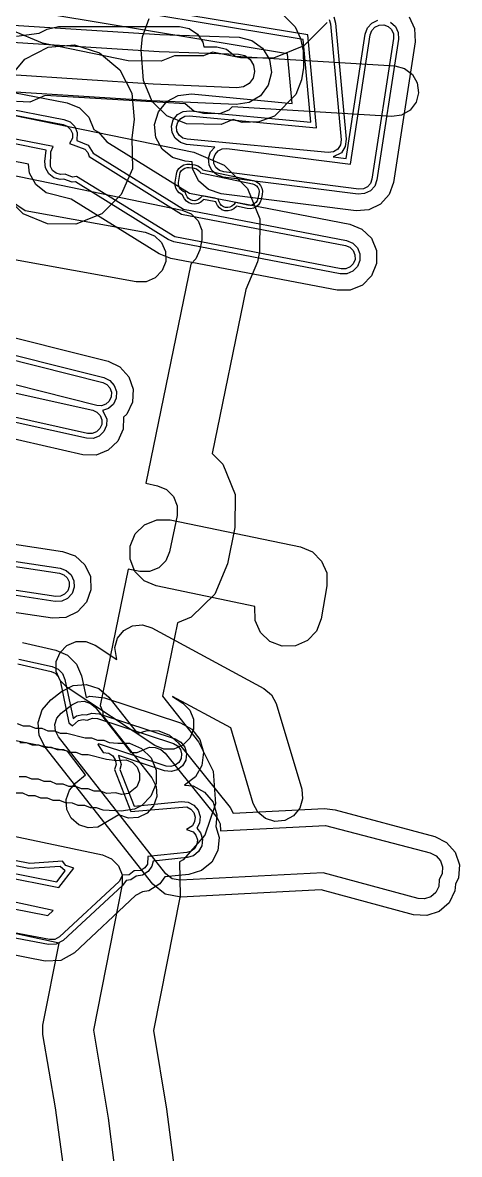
# Model space of a CAD drawing. Header units: metres. Extents: x 3158 to 3711, y 9867 to 11440.
# Drawn here: x 3379.5 to 3405.4, y 10653.8 to 10720.9 of the extents above; entities that cross this region are included whole.
import ezdxf

# ---------------------------------------------------------------- set-up
doc = ezdxf.new("R2010")
doc.units = ezdxf.units.M
doc.layers.add('AI_GREENING_EXCLUSIONS', color=1, linetype='Continuous')

msp = doc.modelspace()

# ---------------------------------------------------------------- linework, layer by layer
at = {"layer": 'AI_GREENING_EXCLUSIONS'}
for points in [[(3397.69, 10721.066), (3397.767, 10720.804), (3398.396, 10713.926), (3398.357, 10713.624), (3398.193, 10713.367), (3397.936, 10713.203), (3397.633, 10713.165), (3389.26, 10713.952), (3388.998, 10714.03), (3388.786, 10714.202), (3388.656, 10714.442), (3388.628, 10714.714), (3388.706, 10714.976), (3388.879, 10715.188), (3389.119, 10715.318), (3389.391, 10715.346), (3396.925, 10714.638), (3396.422, 10720.138), (3381.576, 10722.599)], [(3397.573, 10720.874), (3396.186, 10719.503), (3394.379, 10718.767), (3392.428, 10718.778), (3390.766, 10719.119), (3390.234, 10718.902), (3388.508, 10718.912), (3387.716, 10718.59), (3385.765, 10718.602), (3381.631, 10719.452), (3380.687, 10719.646), (3378.89, 10720.404), (3377.519, 10721.792)], [(3401.328, 10720.895), (3401.616, 10720.632), (3401.781, 10720.278), (3401.798, 10719.888), (3400.518, 10711.545), (3400.389, 10711.184), (3400.132, 10710.899), (3399.787, 10710.731), (3399.405, 10710.705), (3391.398, 10711.718), (3391.028, 10711.841), (3390.733, 10712.097), (3390.559, 10712.446), (3390.531, 10712.835), (3390.655, 10713.205), (3390.907, 10713.496), (3389.232, 10713.653), (3388.858, 10713.765), (3388.555, 10714.011), (3388.37, 10714.354), (3388.33, 10714.742), (3388.441, 10715.116), (3388.687, 10715.419), (3389.031, 10715.604), (3389.419, 10715.644), (3396.593, 10714.97), (3396.144, 10719.88), (3381.526, 10722.303)], [(3394.367, 10721.936), (3395.677, 10720.631), (3395.977, 10719.921), (3396.132, 10719.202), (3396.158, 10718.214), (3396.041, 10717.487), (3395.702, 10716.612), (3394.443, 10715.333), (3393.512, 10714.983), (3392.518, 10714.956), (3391.989, 10715.124), (3391.27, 10714.841), (3389.227, 10714.876), (3388.062, 10715.346), (3387.185, 10716.201), (3386.67, 10717.433), (3386.541, 10719.251), (3386.622, 10720.027), (3387.01, 10721.125)], [(3402.422, 10721.223), (3402.752, 10720.516), (3402.787, 10719.737), (3401.507, 10711.394), (3401.247, 10710.672), (3400.735, 10710.1), (3400.045, 10709.764), (3399.279, 10709.713), (3391.272, 10710.726), (3390.532, 10710.973), (3389.943, 10711.484), (3389.594, 10712.182), (3389.563, 10712.617), (3389.138, 10712.657), (3388.39, 10712.881), (3387.785, 10713.373), (3387.414, 10714.059), (3387.334, 10714.836), (3387.557, 10715.583), (3388.049, 10716.189), (3388.736, 10716.56), (3389.512, 10716.64), (3395.488, 10716.079), (3395.219, 10719.02), (3381.363, 10721.317)], [(3397.955, 10721.205), (3398.066, 10720.831), (3398.695, 10713.953), (3398.639, 10713.521), (3398.405, 10713.154), (3397.929, 10712.907), (3398.689, 10712.811), (3399.822, 10720.192), (3399.955, 10720.558), (3400.218, 10720.846), (3400.572, 10721.011)], [(3379.148, 10720.064), (3380.492, 10720.237), (3380.968, 10720.475), (3381.639, 10720.633), (3388.811, 10720.633), (3389.385, 10720.519), (3389.872, 10720.194), (3390.197, 10719.707), (3390.251, 10719.435), (3391.02, 10719.43), (3391.59, 10719.298), (3392.116, 10718.879), (3401.583, 10718.304), (3402.149, 10718.156), (3402.616, 10717.802), (3402.911, 10717.296), (3402.99, 10716.716), (3402.841, 10716.15), (3402.487, 10715.684), (3401.982, 10715.389), (3401.402, 10715.31), (3391.936, 10715.884), (3391.729, 10715.683), (3391.185, 10715.467), (3390.223, 10715.481), (3389.657, 10715.63), (3389.15, 10716.053), (3380.852, 10716.557), (3379.936, 10716.163), (3379.148, 10716.202)], [(3378.667, 10717.543), (3379.64, 10718.698), (3381.026, 10719.417), (3382.581, 10719.55), (3384.068, 10719.078), (3385.262, 10718.073), (3385.981, 10716.687), (3386.114, 10715.132), (3385.991, 10714.031), (3386.013, 10712.201), (3385.355, 10710.677), (3384.195, 10709.543), (3382.654, 10708.919), (3380.973, 10708.939), (3379.529, 10709.543), (3378.369, 10710.677)], [(3378.978, 10716.724), (3382.148, 10716.116), (3382.871, 10715.822), (3383.426, 10715.274), (3383.73, 10714.533), (3384.013, 10714.384), (3384.495, 10713.807), (3389.406, 10710.753), (3398.906, 10708.929), (3399.629, 10708.635), (3400.184, 10708.087), (3400.488, 10707.368), (3400.493, 10706.588), (3400.199, 10705.865), (3399.651, 10705.309), (3398.932, 10705.006), (3398.152, 10705.001), (3388.288, 10706.895), (3387.609, 10707.161), (3382.383, 10710.411), (3380.898, 10710.782), (3380.288, 10711.268), (3379.911, 10711.952), (3379.851, 10712.484), (3377.527, 10712.93)], [(3370.061, 10716.24), (3379.65, 10709.736), (3386.779, 10708.452), (3387.324, 10708.238), (3387.745, 10707.832), (3387.979, 10707.296), (3387.99, 10706.71), (3387.776, 10706.166), (3387.37, 10705.744), (3386.833, 10705.511), (3386.248, 10705.5), (3378.806, 10706.84)], [(3378.071, 10715.88), (3381.959, 10715.134), (3382.321, 10714.987), (3382.598, 10714.713), (3382.75, 10714.353), (3382.719, 10713.881), (3383.386, 10713.606), (3383.691, 10713.13), (3389.036, 10709.806), (3398.718, 10707.947), (3399.079, 10707.8), (3399.357, 10707.526), (3399.508, 10707.166), (3399.511, 10706.776), (3399.364, 10706.415), (3399.09, 10706.137), (3398.731, 10705.985), (3398.34, 10705.983), (3388.476, 10707.877), (3388.137, 10708.01), (3382.635, 10711.432), (3382.452, 10711.403), (3381.949, 10711.586), (3381.733, 10711.562), (3381.358, 10711.67), (3381.053, 10711.913), (3380.864, 10712.255), (3380.821, 10712.643), (3380.894, 10713.302), (3376.767, 10714.142)], [(3377.798, 10715.627), (3381.903, 10714.839), (3382.156, 10714.736), (3382.35, 10714.544), (3382.456, 10714.293), (3382.458, 10714.02), (3382.285, 10713.695), (3383.197, 10713.372), (3383.373, 10713.163), (3383.446, 10712.929), (3388.924, 10709.522), (3398.661, 10707.652), (3398.914, 10707.549), (3399.108, 10707.357), (3399.215, 10707.106), (3399.216, 10706.833), (3399.114, 10706.58), (3398.922, 10706.385), (3398.67, 10706.279), (3398.397, 10706.277), (3388.533, 10708.171), (3382.706, 10711.741), (3382.465, 10711.703), (3382.03, 10711.891), (3381.758, 10711.861), (3381.495, 10711.936), (3381.282, 10712.107), (3381.15, 10712.346), (3381.171, 10713.204), (3381.315, 10713.526), (3377.031, 10714.349)], [(3378.157, 10715.546), (3389.665, 10713.185), (3391.462, 10712.427), (3392.834, 10711.04), (3393.569, 10709.233), (3393.557, 10707.282), (3393.437, 10706.694), (3392.74, 10705.041), (3390.748, 10695.33), (3391.369, 10694.7), (3392.105, 10692.893), (3392.093, 10690.943), (3391.651, 10688.787), (3390.894, 10686.99), (3389.506, 10685.618), (3388.687, 10685.285), (3387.795, 10680.937), (3389.934, 10678.239), (3390.801, 10676.492), (3390.934, 10674.546), (3390.312, 10672.697), (3389.029, 10671.227), (3388.805, 10671.115), (3388.84, 10669.095), (3387.268, 10661.115), (3388.036, 10656.459), (3388.619, 10652.067)], [(3377.454, 10712.117), (3388.961, 10709.756), (3389.5, 10709.529), (3389.912, 10709.113), (3390.132, 10708.571), (3390.129, 10707.985), (3390.008, 10707.398), (3389.781, 10706.858), (3389.479, 10706.56), (3386.811, 10693.558), (3387.497, 10693.417), (3388.036, 10693.19), (3388.448, 10692.773), (3388.668, 10692.231), (3388.665, 10691.646), (3388.223, 10689.491), (3387.995, 10688.952), (3387.579, 10688.54), (3387.037, 10688.32), (3386.452, 10688.323), (3385.766, 10688.464), (3384.108, 10680.385), (3384.265, 10680.004), (3384.265, 10679.781), (3387.163, 10676.102), (3387.423, 10675.578), (3387.463, 10674.994), (3387.276, 10674.439), (3386.891, 10673.998), (3386.367, 10673.738), (3385.783, 10673.698), (3385.207, 10673.903), (3383.971, 10673.165), (3383.387, 10673.126), (3382.832, 10673.312), (3382.391, 10673.697), (3382.131, 10674.221), (3382.091, 10674.805), (3382.278, 10675.36), (3382.663, 10675.801), (3383.239, 10676.277), (3382.163, 10677.671), (3370.773, 10679.957)], [(3377.071, 10702.678), (3384.571, 10700.792), (3385.276, 10700.458), (3385.799, 10699.879), (3386.062, 10699.144), (3386.023, 10698.365), (3385.688, 10697.66), (3385.48, 10697.471), (3385.464, 10696.769), (3385.149, 10696.055), (3384.585, 10695.516), (3383.858, 10695.233), (3383.078, 10695.251), (3374.616, 10697.181)], [(3376.498, 10701.79), (3384.327, 10699.822), (3384.679, 10699.655), (3384.941, 10699.366), (3385.072, 10698.999), (3385.053, 10698.609), (3384.886, 10698.256), (3384.596, 10697.994), (3384.235, 10697.866), (3384.497, 10697.376), (3384.488, 10696.986), (3384.331, 10696.629), (3384.049, 10696.359), (3383.685, 10696.218), (3383.295, 10696.227), (3375.043, 10698.062)], [(3376.327, 10701.524), (3384.254, 10699.532), (3384.5, 10699.415), (3384.684, 10699.212), (3384.775, 10698.955), (3384.762, 10698.682), (3384.645, 10698.435), (3384.442, 10698.252), (3384.185, 10698.16), (3383.912, 10698.174), (3375.755, 10700.224)], [(3375.717, 10699.653), (3383.664, 10697.886), (3383.914, 10697.776), (3384.102, 10697.579), (3384.201, 10697.324), (3384.195, 10697.051), (3384.085, 10696.801), (3383.888, 10696.613), (3383.633, 10696.514), (3383.36, 10696.52), (3375.108, 10698.354)], [(3375.393, 10690.494), (3381.879, 10689.519), (3382.613, 10689.255), (3383.191, 10688.729), (3383.523, 10688.023), (3383.56, 10687.244), (3383.295, 10686.51), (3382.77, 10685.932), (3382.064, 10685.6), (3381.285, 10685.563), (3378.359, 10686.003)], [(3373.729, 10689.731), (3381.731, 10688.53), (3382.098, 10688.398), (3382.386, 10688.135), (3382.552, 10687.782), (3382.571, 10687.393), (3382.439, 10687.025), (3382.176, 10686.737), (3381.823, 10686.571), (3381.433, 10686.552), (3377.555, 10687.135)], [(3373.712, 10689.432), (3381.686, 10688.233), (3381.943, 10688.141), (3382.145, 10687.957), (3382.261, 10687.71), (3382.274, 10687.437), (3382.182, 10687.18), (3381.998, 10686.978), (3381.751, 10686.862), (3381.478, 10686.849), (3376.885, 10687.54)], [(3379.499, 10684.114), (3381.477, 10683.671), (3382.17, 10683.369), (3382.702, 10682.831), (3382.996, 10682.134), (3383.268, 10680.852), (3383.491, 10680.932), (3384.361, 10680.846), (3388.862, 10679.361), (3389.541, 10678.977), (3390.022, 10678.362), (3390.23, 10677.61), (3390.135, 10676.835), (3389.751, 10676.156), (3389.099, 10675.666), (3389.611, 10675.616), (3390.3, 10675.25), (3390.796, 10674.648), (3391.024, 10673.902), (3390.958, 10673.216), (3391.16, 10672.558), (3391.085, 10671.782), (3390.718, 10671.093), (3390.116, 10670.596), (3389.37, 10670.368), (3387.931, 10670.223), (3387.644, 10669.815), (3386.985, 10669.396), (3386.608, 10669.331), (3386.208, 10669.112), (3382.579, 10665.72), (3381.772, 10665.266), (3380.847, 10665.225), (3376.189, 10666.127)], [(3379.28, 10683.138), (3381.258, 10682.695), (3381.605, 10682.544), (3381.871, 10682.275), (3382.018, 10681.927), (3382.506, 10679.621), (3382.697, 10679.762), (3383.076, 10679.857), (3383.29, 10679.824), (3383.613, 10679.939), (3384.047, 10679.896), (3388.549, 10678.412), (3388.889, 10678.219), (3389.129, 10677.912), (3389.233, 10677.536), (3389.185, 10677.149), (3388.993, 10676.809), (3388.686, 10676.569), (3388.31, 10676.465), (3387.922, 10676.512), (3385.184, 10677.416), (3385.344, 10676.886), (3385.275, 10676.58), (3386.115, 10674.413), (3388.934, 10674.696), (3389.323, 10674.659), (3389.667, 10674.476), (3389.915, 10674.175), (3390.029, 10673.801), (3389.992, 10673.413), (3389.827, 10673.103), (3390.051, 10672.831), (3390.165, 10672.458), (3390.127, 10672.07), (3389.944, 10671.725), (3389.643, 10671.477), (3389.27, 10671.363), (3387.245, 10671.16), (3387.177, 10670.857), (3386.953, 10670.538), (3386.624, 10670.329), (3386.247, 10670.263), (3385.924, 10670.058), (3385.648, 10670.01), (3385.438, 10669.721), (3381.901, 10666.455), (3381.497, 10666.228), (3381.035, 10666.207), (3376.427, 10667.089)], [(3379.214, 10682.846), (3381.192, 10682.403), (3381.435, 10682.297), (3381.621, 10682.109), (3381.724, 10681.865), (3382.255, 10679.36), (3382.469, 10679.178), (3382.825, 10679.491), (3383.09, 10679.557), (3383.332, 10679.521), (3383.649, 10679.642), (3383.953, 10679.612), (3388.455, 10678.127), (3388.693, 10677.992), (3388.861, 10677.777), (3388.934, 10677.514), (3388.901, 10677.243), (3388.766, 10677.005), (3388.551, 10676.837), (3388.288, 10676.764), (3388.016, 10676.797), (3384.011, 10678.118), (3383.973, 10678.063), (3384.29, 10677.596), (3384.627, 10677.549), (3384.85, 10677.392), (3384.997, 10677.162), (3385.044, 10676.893), (3384.953, 10676.582), (3385.917, 10674.091), (3389.236, 10674.372), (3389.477, 10674.243), (3389.651, 10674.033), (3389.731, 10673.771), (3389.705, 10673.5), (3389.577, 10673.258), (3389.227, 10673.042), (3389.613, 10672.9), (3389.786, 10672.689), (3389.866, 10672.428), (3389.84, 10672.156), (3389.712, 10671.915), (3389.501, 10671.741), (3389.24, 10671.662), (3386.93, 10671.429), (3386.903, 10670.979), (3386.746, 10670.755), (3386.515, 10670.609), (3386.121, 10670.59), (3385.816, 10670.338), (3385.432, 10670.316), (3385.235, 10669.942), (3381.697, 10666.675), (3381.415, 10666.516), (3381.091, 10666.502), (3376.483, 10667.384)], [(3379.182, 10679.325), (3379.533, 10679.181), (3379.918, 10679.18), (3380.269, 10679.037), (3380.654, 10679.036), (3381.005, 10678.892), (3381.39, 10678.891), (3381.741, 10678.748), (3382.126, 10678.747), (3383.207, 10678.462), (3383.598, 10678.461), (3383.943, 10678.32), (3384.316, 10678.323), (3384.629, 10678.199), (3385.158, 10678.149), (3385.837, 10678.146), (3386.559, 10677.844), (3387.12, 10677.283), (3387.426, 10676.545), (3387.426, 10675.753), (3387.112, 10675.002), (3386.572, 10674.462), (3386.133, 10674.237), (3385.351, 10674.114), (3384.28, 10674.181), (3383.878, 10674.318), (3383.528, 10674.321), (3383.196, 10674.46), (3382.791, 10674.463), (3382.459, 10674.602), (3382.055, 10674.605), (3381.72, 10674.746), (3381.319, 10674.749), (3380.981, 10674.89), (3380.583, 10674.893), (3380.245, 10675.035), (3379.847, 10675.038), (3379.509, 10675.179), (3379.111, 10675.182)], [(3379.337, 10678.2), (3379.72, 10678.2), (3380.073, 10678.056), (3380.456, 10678.055), (3380.809, 10677.911), (3381.192, 10677.911), (3381.545, 10677.766), (3381.928, 10677.766), (3382.278, 10677.623), (3382.664, 10677.623), (3383.012, 10677.481), (3383.4, 10677.481), (3384.474, 10677.201), (3385.088, 10677.13), (3385.639, 10677.166), (3386.013, 10677.006), (3386.291, 10676.723), (3386.445, 10676.347), (3386.445, 10675.951), (3386.283, 10675.561), (3385.781, 10675.172), (3385.395, 10675.113), (3385.008, 10675.202), (3384.478, 10675.161), (3384.141, 10675.299), (3383.741, 10675.298), (3383.393, 10675.441), (3382.989, 10675.444), (3382.657, 10675.583), (3382.253, 10675.586), (3381.918, 10675.726), (3381.516, 10675.729), (3381.178, 10675.87), (3380.781, 10675.874), (3380.443, 10676.015), (3380.045, 10676.018), (3379.707, 10676.159), (3379.309, 10676.163)], [(3354.498, 10606.435), (3368.596, 10673.298), (3368.827, 10673.836), (3369.245, 10674.245), (3369.789, 10674.463), (3370.374, 10674.456), (3384.245, 10671.529), (3384.779, 10671.301), (3385.186, 10670.888), (3385.406, 10670.352), (3385.406, 10669.771), (3383.706, 10661.139), (3384.577, 10655.923), (3385.26, 10650.618)], [(3378.264, 10670.267), (3381.659, 10669.591), (3382.536, 10670.745), (3382.067, 10670.895), (3381.878, 10671.156), (3379.938, 10671.017), (3369.517, 10673.058)], [(3378.323, 10670.561), (3381.534, 10669.922), (3382.033, 10670.58), (3381.729, 10670.842), (3379.881, 10670.722), (3371.715, 10672.349)], [(3376.746, 10668.759), (3381.007, 10667.943), (3381.319, 10668.231), (3377.738, 10668.999)], [(3382.161, 10651.328), (3381.451, 10656.526), (3380.704, 10660.871), (3380.707, 10661.437), (3381.664, 10666.294), (3377.471, 10667.199)]]:
    msp.add_lwpolyline(points, dxfattribs=at)
for points in [[(3375.95, 10717.02), (3375.545, 10717.687), (3375.443, 10718.829), (3375.628, 10719.587), (3376.09, 10720.216), (3376.757, 10720.621), (3377.999, 10720.771), (3387.649, 10720.165), (3392.349, 10720.006), (3393.107, 10719.821), (3393.737, 10719.359), (3394.141, 10718.692), (3394.26, 10717.921), (3394.074, 10717.163), (3393.613, 10716.534), (3392.946, 10716.129), (3392.175, 10716.01), (3387.185, 10716.232), (3378.76, 10716.77), (3378.511, 10716.735), (3378.108, 10716.491), (3377.337, 10716.372), (3376.579, 10716.558), (3375.95, 10717.02)], [(3400.643, 10720.72), (3400.916, 10720.732), (3401.173, 10720.639), (3401.374, 10720.454), (3401.49, 10720.207), (3401.502, 10719.934), (3400.222, 10711.591), (3400.131, 10711.338), (3399.952, 10711.138), (3399.71, 10711.02), (3399.442, 10711.002), (3391.436, 10712.015), (3391.176, 10712.102), (3390.97, 10712.281), (3390.848, 10712.525), (3390.829, 10712.798), (3390.915, 10713.057), (3391.094, 10713.263), (3391.339, 10713.385), (3391.611, 10713.404), (3398.941, 10712.477), (3400.118, 10720.146), (3400.211, 10720.403), (3400.396, 10720.604), (3400.643, 10720.72)], [(3376.687, 10717.695), (3376.485, 10718.029), (3376.442, 10718.785), (3376.535, 10719.164), (3376.765, 10719.478), (3377.099, 10719.681), (3377.941, 10719.773), (3387.598, 10719.165), (3392.306, 10719.007), (3392.685, 10718.915), (3392.999, 10718.684), (3393.202, 10718.35), (3393.261, 10717.965), (3393.168, 10717.586), (3392.937, 10717.271), (3392.604, 10717.069), (3392.218, 10717.009), (3387.243, 10717.23), (3378.818, 10717.769), (3378.189, 10717.755), (3377.766, 10717.431), (3377.381, 10717.372), (3377.002, 10717.464), (3376.687, 10717.695)], [(3391.502, 10709.719), (3391.328, 10709.778), (3391.175, 10709.881), (3391.055, 10710.02), (3390.974, 10710.185), (3390.956, 10710.241), (3390.871, 10710.258), (3390.871, 10710.258), (3390.24, 10710.389), (3390.209, 10710.354), (3390.072, 10710.232), (3389.907, 10710.15), (3389.727, 10710.114), (3389.544, 10710.126), (3389.37, 10710.186), (3389.217, 10710.288), (3389.097, 10710.427), (3389.016, 10710.592), (3388.992, 10710.664), (3388.938, 10710.683), (3388.792, 10710.78), (3388.673, 10710.91), (3388.592, 10711.065), (3388.551, 10711.237), (3388.555, 10711.412), (3388.624, 10711.886), (3388.674, 10712.062), (3388.767, 10712.219), (3388.898, 10712.346), (3389.058, 10712.435), (3389.235, 10712.48), (3389.418, 10712.477), (3389.715, 10712.434), (3389.89, 10712.384), (3390.047, 10712.29), (3390.175, 10712.159), (3390.187, 10712.137), (3391.217, 10711.923), (3391.217, 10711.923), (3393.175, 10711.516), (3393.347, 10711.455), (3393.498, 10711.352), (3393.618, 10711.214), (3393.697, 10711.049), (3393.731, 10710.87), (3393.718, 10710.688), (3393.657, 10710.394), (3393.596, 10710.221), (3393.494, 10710.07), (3393.355, 10709.951), (3393.191, 10709.872), (3393.011, 10709.838), (3392.829, 10709.851), (3392.198, 10709.982), (3392.167, 10709.947), (3392.03, 10709.825), (3391.865, 10709.743), (3391.685, 10709.707), (3391.502, 10709.719)], [(3391.541, 10709.915), (3391.417, 10709.958), (3391.308, 10710.031), (3391.222, 10710.13), (3391.164, 10710.248), (3391.109, 10710.413), (3390.911, 10710.454), (3390.911, 10710.454), (3390.911, 10710.454), (3390.166, 10710.609), (3390.058, 10710.485), (3389.96, 10710.398), (3389.842, 10710.34), (3389.714, 10710.314), (3389.583, 10710.322), (3389.459, 10710.365), (3389.35, 10710.438), (3389.263, 10710.537), (3389.206, 10710.655), (3389.151, 10710.82), (3389.145, 10710.821), (3389.027, 10710.862), (3388.922, 10710.931), (3388.837, 10711.024), (3388.779, 10711.136), (3388.75, 10711.258), (3388.752, 10711.383), (3388.822, 10711.857), (3388.857, 10711.983), (3388.924, 10712.095), (3389.018, 10712.186), (3389.132, 10712.249), (3389.258, 10712.281), (3389.389, 10712.279), (3389.686, 10712.236), (3389.811, 10712.2), (3389.923, 10712.133), (3390.014, 10712.04), (3390.059, 10711.959), (3391.176, 10711.727), (3391.176, 10711.727), (3393.134, 10711.32), (3393.257, 10711.277), (3393.365, 10711.203), (3393.451, 10711.104), (3393.507, 10710.987), (3393.532, 10710.859), (3393.522, 10710.728), (3393.461, 10710.435), (3393.418, 10710.311), (3393.344, 10710.204), (3393.245, 10710.118), (3393.128, 10710.062), (3393, 10710.037), (3392.87, 10710.047), (3392.124, 10710.202), (3392.016, 10710.078), (3391.918, 10709.991), (3391.801, 10709.932), (3391.672, 10709.907), (3391.541, 10709.915)], [(3397.553, 10687.482), (3397.211, 10685.524), (3396.93, 10684.796), (3396.391, 10684.231), (3395.678, 10683.915), (3394.898, 10683.897), (3394.17, 10684.178), (3393.605, 10684.717), (3393.289, 10685.43), (3393.279, 10686.26), (3387.433, 10687.473), (3386.715, 10687.778), (3386.168, 10688.334), (3385.875, 10689.057), (3385.881, 10689.838), (3386.186, 10690.556), (3386.742, 10691.103), (3387.466, 10691.396), (3388.246, 10691.39), (3395.989, 10689.783), (3396.694, 10689.488), (3397.237, 10688.949), (3397.537, 10688.246), (3397.553, 10687.482)], [(3395.047, 10673.565), (3394.464, 10673.51), (3393.905, 10673.682), (3393.454, 10674.056), (3393.181, 10674.573), (3391.844, 10679.054), (3388.387, 10680.925), (3388.999, 10680.52), (3389.415, 10680.108), (3389.641, 10679.568), (3389.644, 10678.983), (3389.422, 10678.441), (3389.01, 10678.025), (3388.47, 10677.799), (3387.885, 10677.796), (3387.343, 10678.018), (3382.147, 10681.457), (3381.732, 10681.869), (3381.505, 10682.409), (3381.503, 10682.994), (3381.724, 10683.535), (3382.136, 10683.951), (3382.676, 10684.177), (3383.261, 10684.18), (3383.803, 10683.958), (3385.098, 10683.102), (3384.968, 10683.827), (3385.14, 10684.386), (3385.514, 10684.837), (3386.031, 10685.11), (3386.614, 10685.165), (3387.173, 10684.992), (3393.818, 10681.397), (3394.269, 10681.024), (3394.542, 10680.507), (3396.055, 10675.431), (3396.11, 10674.848), (3395.938, 10674.289), (3395.564, 10673.838), (3395.047, 10673.565)], [(3387.218, 10669.787), (3380.841, 10677.912), (3380.489, 10678.608), (3380.429, 10679.386), (3380.672, 10680.127), (3381.18, 10680.72), (3381.809, 10681.214), (3382.505, 10681.566), (3383.283, 10681.626), (3384.025, 10681.383), (3384.617, 10680.875), (3386.313, 10678.715), (3386.892, 10678.902), (3387.577, 10678.88), (3388.215, 10678.628), (3388.73, 10678.175), (3391.812, 10674.342), (3391.995, 10673.992), (3397.413, 10674.274), (3398.038, 10674.207), (3403.942, 10672.613), (3404.641, 10672.267), (3405.154, 10671.679), (3405.404, 10670.94), (3405.351, 10670.161), (3405.17, 10669.796), (3405.143, 10669.389), (3404.796, 10668.69), (3404.208, 10668.176), (3403.469, 10667.927), (3402.69, 10667.979), (3397.217, 10669.457), (3388.895, 10669.025), (3387.964, 10669.202), (3387.218, 10669.787)], [(3388.378, 10670.112), (3388.005, 10670.405), (3381.628, 10678.529), (3381.452, 10678.877), (3381.422, 10679.266), (3381.543, 10679.637), (3381.797, 10679.933), (3382.427, 10680.427), (3382.775, 10680.603), (3383.164, 10680.633), (3383.534, 10680.512), (3383.831, 10680.258), (3385.919, 10677.597), (3386.291, 10677.588), (3387.031, 10677.912), (3387.374, 10677.901), (3387.693, 10677.775), (3387.951, 10677.549), (3391.033, 10673.716), (3391.213, 10673.37), (3391.238, 10672.952), (3397.465, 10673.275), (3403.681, 10671.648), (3404.031, 10671.475), (3404.287, 10671.181), (3404.412, 10670.811), (3404.386, 10670.422), (3404.197, 10670.058), (3404.177, 10669.649), (3404.004, 10669.3), (3403.71, 10669.043), (3403.34, 10668.918), (3402.951, 10668.945), (3397.324, 10670.464), (3388.843, 10670.024), (3388.378, 10670.112)]]:
    msp.add_lwpolyline(points, close=True, dxfattribs=at)

doc.saveas('drawing.dxf')
